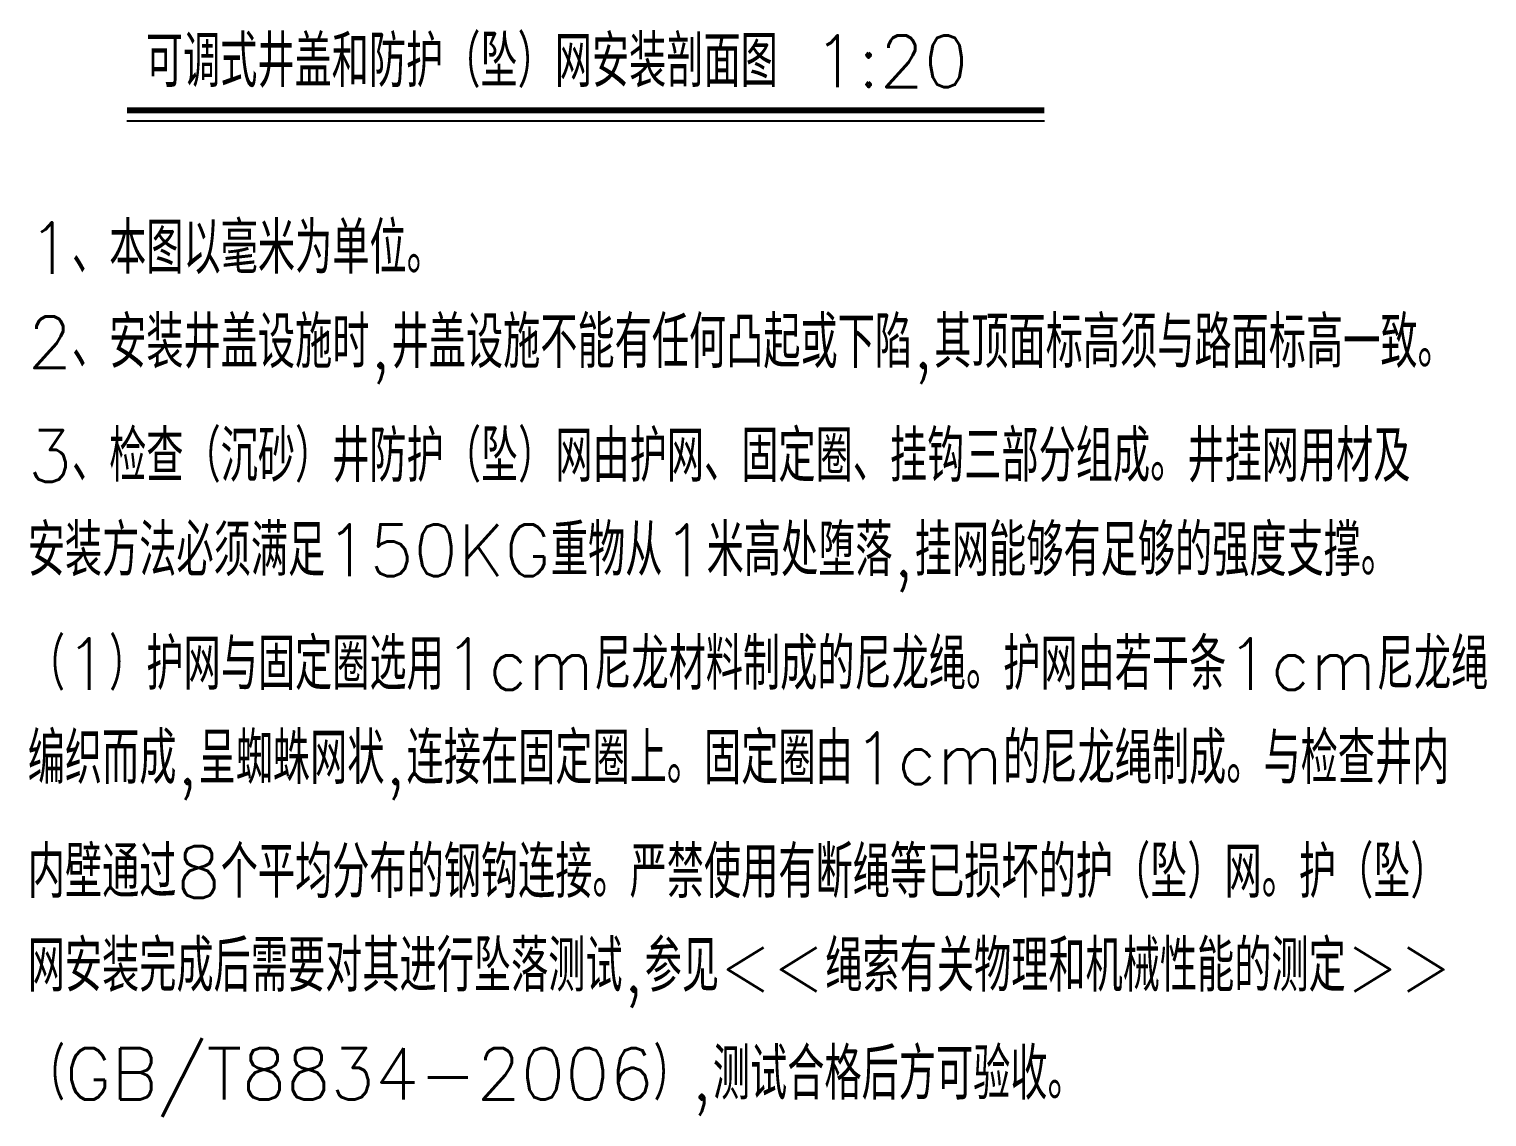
# Model space of a CAD drawing. Header units: millimetres. Extents: x 422266 to 846701, y 53777 to 109039.
# Drawn here: x 423387 to 423443.9, y 54611.8 to 54654.3 of the extents above; entities that cross this region are included whole.
import ezdxf

# ---------------------------------------------------------------- set-up
doc = ezdxf.new("R2010")
doc.units = ezdxf.units.MM
for name, color, linetype in [('0000-部件名称', 7, 'Continuous'), ('TWT_TEXT', 7, 'Continuous'), ('ZDH', 1, 'Continuous')]:
    doc.layers.add(name, color=color, linetype=linetype)
doc.styles.add('_TCH_DIM', font='SIMPLEX', dxfattribs={"bigfont": 'GBCBIG'})

# ---------------------------------------------------------------- blocks, each defined once
blk = doc.blocks.new('13424')
at = {"layer": '0000-部件名称', "extrusion": (-3.93868e-32, 3.21629e-16, -1)}
blk.add_line((455367.993, 3437824.714, 32.812), (455332.17, 3437824.714, 32.812), dxfattribs=at)
at = {"layer": '0000-部件名称', "extrusion": (-3.93868e-32, 3.21629e-16, -1), "const_width": 0.229, "elevation": -32.812}
blk.add_lwpolyline([(-455367.993, 3437825.136), (-455332.17, 3437825.136)], dxfattribs=at)
at = {"layer": 'TWT_TEXT', "style": '_TCH_DIM'}
for s, p in [('可调式井盖和防护（坠）网安装剖面图 1:20', (455332.91, 3437826.046)), ('1、本图以毫米为单位。', (455328.299, 3437818.754)), ('2、安装井盖设施时,井盖设施不能有任何凸起或下陷,其顶面标高须与路面标高一致。', (455328.299, 3437815.076)), ('3、检查（沉砂）井防护（坠）网由护网、固定圈、挂钩三部分组成。井挂网用材及', (455328.299, 3437810.629)), ('安装方法必须满足150KG重物从1米高处堕落,挂网能够有足够的强度支撑。', (455328.299, 3437806.951)), ('（1）护网与固定圈选用1cm尼龙材料制成的尼龙绳。护网由若干条1cm尼龙绳', (455328.299, 3437802.505)), ('编织而成,呈蜘蛛网状,连接在固定圈上。固定圈由1cm的尼龙绳制成。与检查井内', (455328.299, 3437798.827)), ('内壁通过8个平均分布的钢钩连接。严禁使用有断绳等已损坏的护（坠）网。护（坠）', (455328.299, 3437794.381)), ('网安装完成后需要对其进行坠落测试,参见<<绳索有关物理和机械性能的测定>>', (455328.299, 3437790.719)), ('（GB/T8834-2006）,测试合格后方可验收。', (455328.299, 3437786.502))]:
    blk.add_text(s, height=2.016, dxfattribs=at).set_placement(p)

msp = doc.modelspace()

# ---------------------------------------------------------------- block references
at = {"layer": 'ZDH'}
msp.add_blockref('13424', (-31941.343, -3383174.059), dxfattribs=at)

doc.saveas('drawing.dxf')
